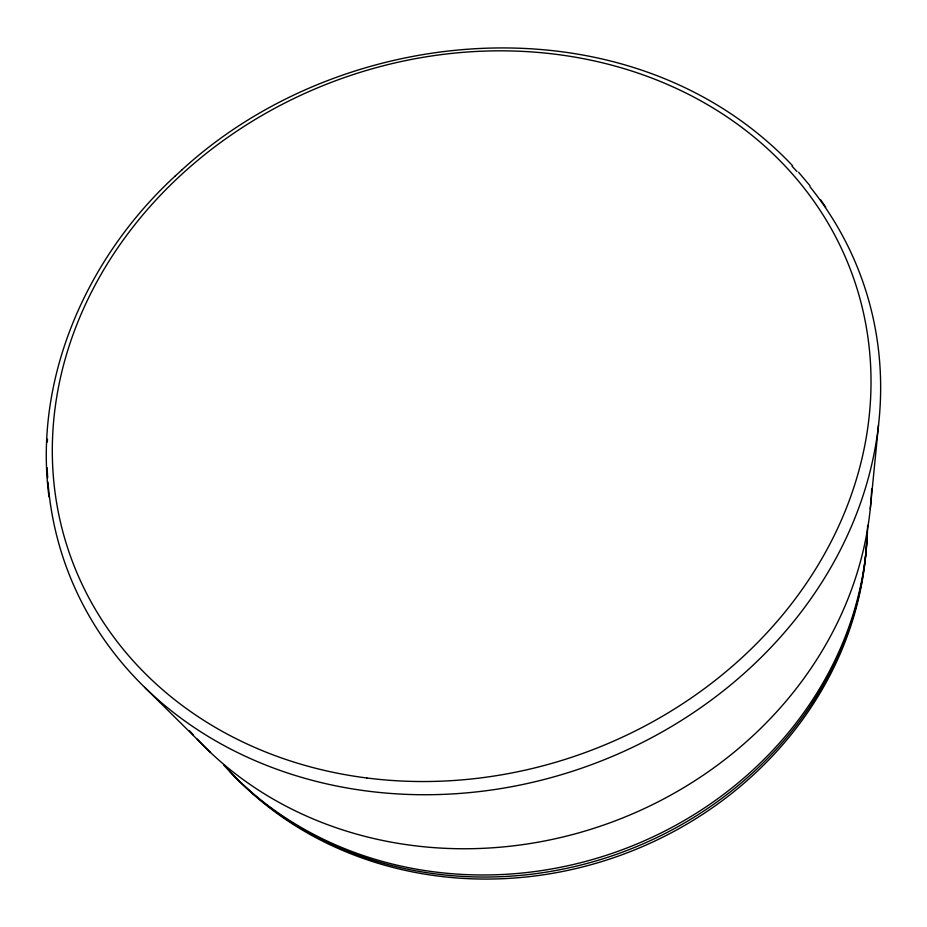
<?xml version="1.0" encoding="UTF-8"?>
<svg xmlns="http://www.w3.org/2000/svg" width="927" height="927" viewBox="0 0 927 927"><rect width="100%" height="100%" fill="white"/><g stroke="black" fill="none" stroke-linecap="round" stroke-linejoin="round"><path stroke-width="1.39" d="M870.256 508.969L878.529 425.029M175.446 175.806C87.868 256.095 33.198 377.115 48.992 496.86M181.877 169.919C345.701 19.293 632.851 -2.816 792.597 165.713M175.157 176.072L182.155 169.664M144.739 687.405L210.522 752.504M798.564 172.225L809.989 185.736M820.673 199.861L825.725 207.138M867.127 534.369A363.06 327.37 -19.8 0 1 623.176 851.89A363.06 327.37 -19.8 0 1 229.977 771.612M867.614 525.354A364.578 328.39 -19.8 0 1 622.33 849.723A364.578 328.39 -19.8 0 1 223.662 764.984M866.78 538.228A361.553 326.362 -19.8 0 1 620.592 855.273A361.553 326.362 -19.8 0 1 228.285 769.537M871.681 488.842A383.859 341.09 -19.8 0 1 612.26 821.959A383.859 341.09 -19.8 0 1 197.231 739.178M193.326 734.949A383.859 341.09 -19.8 0 1 189.502 730.661M809.943 186.721A423.025 365.481 -19.8 0 1 598.738 761.924A423.025 365.481 -19.8 0 1 47.972 482.086M47.671 477.799A423.025 365.481 -19.8 0 1 47.184 467.787M47.347 442.052A423.025 365.481 -19.8 0 1 47.486 439.201M792.064 166.281A423.025 365.481 -19.8 0 1 796.93 171.507M366.86 777.996A415.516 358.343 -19.8 0 0 853.941 279.212A415.516 358.343 -19.8 0 0 164.183 191.344A415.516 358.343 -19.8 0 0 366.86 777.996"/></g></svg>
